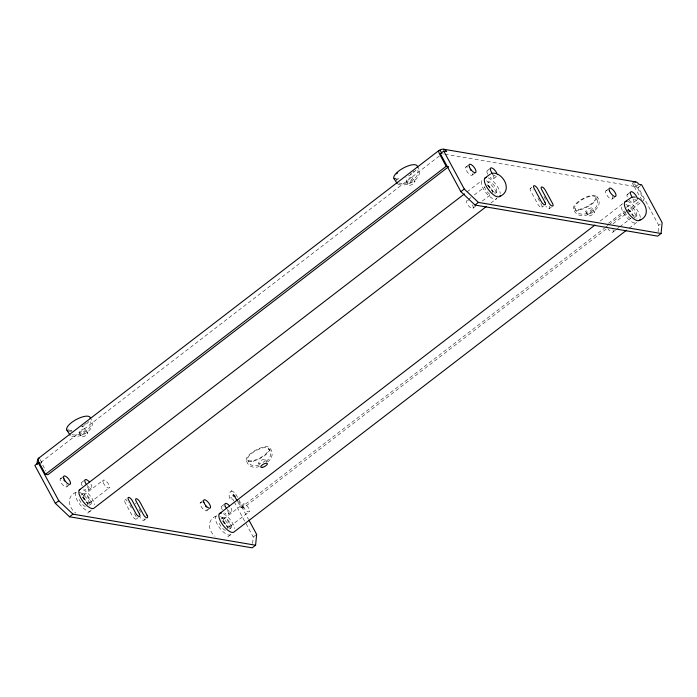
<?xml version="1.0" encoding="UTF-8"?>
<svg xmlns="http://www.w3.org/2000/svg" width="697" height="697" viewBox="0 0 697 697"><rect width="100%" height="100%" fill="white"/><g stroke="black" fill="none" stroke-linecap="round" stroke-linejoin="round"><path stroke-width="0.52" stroke-dasharray="3.48 2.61" d="M252.602 543.521L253.238 537.038L245.544 522.802M658.09 231.805L658.735 225.323L638.217 187.371L635.316 186.874A0.932 0.793 -80.3 0 0 634.218 186.63L632.135 182.788M439.371 156.006L41.245 462.059L45.88 471.033M72.105 434.745C79.519 436.339 92.222 430.476 90.802 421.772M398.571 182.902C406.002 185.55 419.333 179.077 417.939 170.295M265.862 461.327C269.634 459.523 273.363 452.745 268.45 448.694A11.771 4.182 -28.4 0 0 251.295 453.73A11.771 4.182 -28.4 0 0 254.431 460.264A11.771 4.182 -28.4 0 0 268.45 448.694M574.981 208.569C578.85 222.282 605.223 207.941 595.578 197.216A11.771 4.182 -28.4 0 0 578.423 202.252A11.771 4.182 -28.4 0 0 581.559 208.786A11.771 4.182 -28.4 0 0 595.578 197.216M267.43 461.972C272.527 458.992 273.93 452.109 269.573 447.727M60.282 478.909L63.697 476.278M465.77 167.193L469.194 164.562M66.912 486.698L69.473 484.729M472.4 174.973L474.971 173.004M81.593 482.533L85.008 479.902M487.081 170.817L490.496 168.186M76.139 492.3C65.91 496.168 68.654 508.017 75.851 513.114M467.051 191.91L481.705 180.645M80.852 495.236L82.56 493.92M88.214 490.322L91.638 487.691M493.711 178.606L497.127 175.975A5.149 1.986 52.4 0 1 493.554 174.755M83.666 495.218L103.043 480.329M468.436 199.438L470.963 197.495M474.335 194.899L484.441 187.136M89.983 502.633L109.351 487.743M473.063 208.142L475.589 206.199M482.333 201.024L490.749 194.55M89.382 505.247L91.089 503.931M494.87 193.531L496.578 192.215M90.392 511.014L85.6 514.656M490.827 203.088L496.856 198.445A11.771 4.548 52.4 0 1 485.661 192.294A11.771 4.548 52.4 0 1 482.646 179.931M124.719 500.254L126.427 498.939M530.217 188.538L531.924 187.223M136.464 518.908L138.172 517.592M541.961 207.192L543.669 205.876M144.07 520.197L145.786 518.89M549.567 208.481L551.275 207.166M200.309 502.729L203.724 500.106M605.806 191.013L609.222 188.382M206.939 510.518L209.501 508.549M612.436 198.802L615.852 196.171M233.748 500.986L232.72 499.087L229.818 498.59L231.526 497.283M635.316 186.874L638.731 184.252M221.62 506.353L225.035 503.731M627.117 194.637L630.532 192.006M638.217 187.371L641.632 184.74M216.175 516.12C206.626 519.465 208.29 531.21 215.033 536.237M600.187 221.027L621.733 204.465M220.888 519.056L222.596 517.74M626.376 207.34L628.084 206.024M228.25 514.142L231.665 511.52M633.739 202.426L637.163 199.795M223.702 519.038L243.07 504.149M608.472 223.258L624.468 210.956M237.912 502.014L240.918 507.582L604.578 228.024M605.44 227.361L608.028 225.375M608.89 224.713L625.261 212.123M626.124 211.461L639.907 200.867M240.918 507.582L243.34 507.991L606.129 229.095M613.029 223.798L626.812 213.204M627.675 212.541L644.045 199.952L637.528 187.894A5.602 2.161 52.4 0 0 632.972 183.076M230.01 526.462L249.378 511.563M613.099 231.962L615.625 230.027M616.462 229.374L618.988 227.431M619.833 226.786L630.785 218.37M229.409 529.067L231.116 527.76M634.052 218.004L636.614 216.035M629.13 228.233L636.884 222.273A11.771 4.548 52.4 0 1 625.688 216.114A11.771 4.548 52.4 0 1 622.682 203.751M230.419 534.834L225.628 538.476M253.238 537.038L256.653 534.416M658.735 225.323L660.442 224.007M41.245 462.059L41.437 461.998A0.932 0.793 -80.3 0 0 41.167 463.296M258.988 464.908C254.605 467.068 248.777 465.509 247.853 460.046M259.432 466.293C254.414 468.741 247.766 466.729 246.538 460.734M444.895 154.176L634.819 186.482M634.218 186.63L641.632 199.542M71.686 436.13C80.512 438.518 97.284 429.387 90.959 418.984M398.057 184.33C407.301 187.868 425.405 177.334 417.59 166.6M596.702 196.249C607.758 208.603 578.449 224.817 573.675 209.257M592.433 208.368A3.72 1.324 -28.4 0 1 587.719 211.984A3.72 1.324 -28.4 0 1 587.188 209.684A3.72 1.324 -28.4 0 1 592.433 208.368L594.506 212.202A3.72 1.324 -28.4 0 1 589.793 215.826A3.72 1.324 -28.4 0 1 589.27 213.526A3.72 1.324 -28.4 0 1 594.506 212.202M585.794 211.661L587.867 215.504M543.982 196.615L545.524 199.464M537.91 198.175L541.508 204.831A3.529 1.368 52.4 0 1 541.255 207.418A3.529 1.368 52.4 0 1 537.857 204.204L530.661 190.9A3.529 1.368 52.4 0 1 530.495 188.321A3.529 1.368 52.4 0 1 533.283 190.028M412.833 177.813A3.72 1.324 -28.4 0 1 408.12 181.429A3.72 1.324 -28.4 0 1 407.588 179.129A3.72 1.324 -28.4 0 1 412.833 177.813L414.907 181.656A3.72 1.324 -28.4 0 1 410.193 185.271A3.72 1.324 -28.4 0 1 409.662 182.971A3.72 1.324 -28.4 0 1 414.907 181.656M406.194 181.107L408.268 184.949M396.846 180.741L395.373 178.023A11.771 4.182 -28.4 0 0 395.931 178.476M265.304 459.837A3.72 1.324 -28.4 0 1 260.591 463.461A3.72 1.324 -28.4 0 1 260.059 461.161A3.72 1.324 -28.4 0 1 265.304 459.837L266.55 462.146M258.665 463.139L259.493 464.672M243.34 507.991L236.814 495.933A5.602 2.161 52.4 0 0 235.185 493.563M238.696 501.204L248.446 519.23M229.818 498.59A5.602 4.774 -80.3 0 1 231.421 490.827L233.504 494.67M234.253 501.936L245.03 521.861M138.999 509.289L141.055 513.088M131.393 507.991L128.823 503.234A3.529 1.368 52.4 0 0 128.353 502.476M134.477 513.698L136.02 516.547A3.529 1.368 52.4 0 1 135.758 519.143A3.529 1.368 52.4 0 1 132.36 515.928L125.164 502.615A3.529 1.368 52.4 0 1 124.841 500.124A3.529 1.368 52.4 0 1 127.176 501.091M85.696 429.282A3.72 1.324 -28.4 0 1 80.983 432.907A3.72 1.324 -28.4 0 1 80.46 430.607A3.72 1.324 -28.4 0 1 85.696 429.282L87.778 433.125A3.72 1.324 -28.4 0 1 83.065 436.749A3.72 1.324 -28.4 0 1 82.534 434.449A3.72 1.324 -28.4 0 1 87.778 433.125M79.066 432.584L81.14 436.427M40.191 459.689L41.437 461.998M85.844 423.637A11.771 4.182 -28.4 0 1 84.546 424.708M83.082 425.754A11.771 4.182 -28.4 0 1 81.505 426.756M71.878 430.319A11.771 4.182 -28.4 0 1 68.803 429.953M68.245 429.491A11.771 4.182 -28.4 0 1 67.957 428.89M88.833 421.493A13.243 4.705 -28.4 0 1 82.141 426.982M71.939 431.034A13.243 4.705 -28.4 0 1 69.308 431.182M414.088 171.087A11.771 4.182 -28.4 0 1 412.972 172.159M411.674 173.231A11.771 4.182 -28.4 0 1 410.211 174.285M399.006 178.841A11.771 4.182 -28.4 0 1 396.741 178.772M415.961 170.016A13.243 4.705 -28.4 0 1 405.785 177.352M397.665 179.713A13.243 4.705 -28.4 0 1 396.436 179.713M488.344 177.901A11.771 4.548 52.4 0 1 500.307 193.627M627.352 201.398A11.771 4.548 52.4 0 1 635.481 207.662A11.771 4.548 52.4 0 1 640.343 217.447M91.263 509.882A11.771 4.548 52.4 0 1 79.719 504.21A11.771 4.548 52.4 0 1 77.506 491.821M79.432 492.248A11.771 4.548 52.4 0 1 90.793 505.464M230.942 534.372A11.771 4.548 52.4 0 1 219.215 527.307A11.771 4.548 52.4 0 1 217.542 515.641M220.566 516.616A11.771 4.548 52.4 0 1 231.212 530.6M472.444 204.866A4.905 1.891 52.4 0 1 472.305 208.49A4.905 1.891 52.4 0 1 467.792 204.709A4.905 1.891 52.4 0 1 467.147 200.431M467.731 200.405A4.905 1.891 52.4 0 1 468.462 200.649M487.83 185.759A4.905 1.891 52.4 0 1 492.613 192.703M83.344 489.843A11.771 4.548 52.4 0 1 94.714 504.663M486.445 180.802A11.771 4.548 52.4 0 1 497.17 195.282M612.951 229.722A4.905 1.891 52.4 0 1 612.123 232.293A4.905 1.891 52.4 0 1 608.054 228.886M627.858 209.588A4.905 1.891 52.4 0 1 632.327 214.824M223.371 513.672A11.771 4.548 52.4 0 1 234.741 528.483M625.828 204.282A11.771 4.548 52.4 0 1 637.041 218.396M633.094 198.985A5.149 1.986 52.4 0 1 633.329 202.74A5.149 1.986 52.4 0 1 629.269 200.257M627.265 196.998A5.149 1.986 52.4 0 1 628.903 194.559M637.346 199.22A5.149 1.986 52.4 0 1 633.582 198.575M231.012 508.078A5.149 1.986 52.4 0 1 231.247 511.833A5.149 1.986 52.4 0 1 227.187 509.35M227.597 510.701A5.149 1.986 52.4 0 1 228.067 514.334A5.149 1.986 52.4 0 1 224.669 512.922M222.273 509.795A5.149 1.986 52.4 0 1 224.286 506.806M549.123 206.12A3.529 1.368 52.4 0 1 549.088 208.734A3.529 1.368 52.4 0 1 545.934 206.26M143.974 518.585A3.529 1.368 52.4 0 1 143.12 520.371A3.529 1.368 52.4 0 1 139.975 517.218M135.401 503.042A3.529 1.368 52.4 0 1 135.959 503.765M489.738 194.263A6.621 2.553 52.4 0 1 484.398 185.576M486.942 184.722A6.621 2.553 52.4 0 1 493.345 193.06M85.365 506.667A6.621 2.553 52.4 0 1 78.97 498.329M82.568 497.127A6.621 2.553 52.4 0 1 87.848 504.785M612.288 196.441A5.149 1.986 52.4 0 1 610.363 198.732A5.149 1.986 52.4 0 1 605.737 192.703A5.149 1.986 52.4 0 1 608.464 191.466M207.079 509.132A5.149 1.986 52.4 0 1 204.57 510.274A5.149 1.986 52.4 0 1 200.335 504.75A5.149 1.986 52.4 0 1 202.104 502.65M493.058 175.165A5.149 1.986 52.4 0 1 493.537 178.798A5.149 1.986 52.4 0 1 490.13 177.378M487.734 174.259A5.149 1.986 52.4 0 1 488.876 170.739M90.985 484.249A5.149 1.986 52.4 0 1 91.22 488.005A5.149 1.986 52.4 0 1 87.16 485.521M87.569 486.881A5.149 1.986 52.4 0 1 88.04 490.514A5.149 1.986 52.4 0 1 84.642 489.102M82.237 485.975A5.149 1.986 52.4 0 1 83.379 482.455M472.54 173.597A5.149 1.986 52.4 0 1 470.039 174.729A5.149 1.986 52.4 0 1 465.805 169.205A5.149 1.986 52.4 0 1 467.565 167.106M66.764 484.337A5.149 1.986 52.4 0 1 64.838 486.628A5.149 1.986 52.4 0 1 60.212 480.599A5.149 1.986 52.4 0 1 62.939 479.362M630.89 218.762A6.621 2.553 52.4 0 1 624.434 209.396M628.093 209.231A6.621 2.553 52.4 0 1 633.373 216.88M225.392 530.487A6.621 2.553 52.4 0 1 218.997 522.149M222.604 520.955A6.621 2.553 52.4 0 1 227.875 528.605M442.543 153.793A0.932 0.793 -80.3 0 1 443.248 154.203M231.421 490.827A5.602 2.161 52.4 0 1 234.209 492.535M580.226 209.78A13.243 4.705 -28.4 0 0 596.998 196.885A13.243 4.705 -28.4 0 0 578.336 201.59A13.243 4.705 -28.4 0 0 580.226 209.78M253.098 461.257A13.243 4.705 -28.4 0 0 269.87 448.363A13.243 4.705 -28.4 0 0 251.208 453.067A13.243 4.705 -28.4 0 0 253.098 461.257M103.182 482.577A4.905 1.891 52.4 0 0 108.959 488.048A4.905 1.891 52.4 0 0 106.449 481.496A4.905 1.891 52.4 0 0 103.182 482.577M83.814 497.466A4.905 1.891 52.4 0 0 89.591 502.938A4.905 1.891 52.4 0 0 87.073 496.386A4.905 1.891 52.4 0 0 83.814 497.466M243.209 506.397A4.905 1.891 52.4 0 0 248.986 511.868A4.905 1.891 52.4 0 0 246.477 505.316A4.905 1.891 52.4 0 0 243.209 506.397M223.842 521.286A4.905 1.891 52.4 0 0 229.618 526.758A4.905 1.891 52.4 0 0 227.109 520.206A4.905 1.891 52.4 0 0 223.842 521.286M488.248 185.236A6.621 2.553 52.4 0 0 496.046 192.616A6.621 2.553 52.4 0 0 492.657 183.773A6.621 2.553 52.4 0 0 488.248 185.236M82.751 496.952A6.621 2.553 52.4 0 0 90.558 504.34A6.621 2.553 52.4 0 0 87.169 495.489A6.621 2.553 52.4 0 0 82.751 496.952M628.276 209.056A6.621 2.553 52.4 0 0 636.082 216.445A6.621 2.553 52.4 0 0 632.693 207.593A6.621 2.553 52.4 0 0 628.276 209.056M222.787 520.781A6.621 2.553 52.4 0 0 230.585 528.16A6.621 2.553 52.4 0 0 227.196 519.309A6.621 2.553 52.4 0 0 222.787 520.781"/><path stroke-width="1.05" d="M40.199 463.13L38.265 462.799L34.85 465.422L55.368 503.373L69.526 516.773L252.175 547.842L255.59 545.22L256.653 534.416L248.96 520.18M447.796 166.566L446.185 166.287L439.659 154.229A5.602 2.161 52.4 0 1 440.068 150.116A5.602 4.774 -80.3 0 1 446.664 151.571L443.762 151.083L440.347 153.706L460.865 191.658L475.014 205.049L657.663 236.126L661.078 233.495L662.15 222.691L641.632 184.74L638.731 184.252A5.602 4.774 -80.3 0 0 633.285 182.135M38.239 458.53L438.953 150.482M39.354 458.156A5.602 2.161 52.4 0 0 38.954 462.277L45.471 474.335L446.185 166.287M448.598 166.696L47.884 474.744L45.471 474.335M55.368 503.373L58.783 500.751L38.265 462.799M460.865 191.658L464.28 189.035L443.762 151.083M485.051 177.953L490.453 173.962M79.249 490.026L464.463 193.897M69.526 516.773L72.941 514.142L255.59 545.22M475.014 205.049L478.438 202.426L661.078 233.495M486.515 206.399L94.4 507.825A11.771 4.548 52.4 0 1 83.204 501.674A11.771 4.548 52.4 0 1 80.19 489.311M499.305 196.667C510.77 192.302 506.484 178.885 497.946 174.32M625.087 201.773L631.543 197.312M219.276 513.846L595.02 225M626.542 230.219L234.427 531.654A11.771 4.548 52.4 0 1 222.326 524.257A11.771 4.548 52.4 0 1 221.62 513.07M639.332 220.487C650.798 216.122 646.511 202.705 637.982 198.148M493.371 173.152L494.495 173.222M633.399 196.981L635.298 197.129M443.701 149.236L635.769 181.908M235.168 496.299L233.234 495.968A0.932 0.793 -80.3 0 1 233.504 494.67L237.407 501.091M495.271 173.309L496.151 173.597M397.212 183.686L394.066 178.702M70.083 435.163L66.938 430.18M464.28 189.035L478.438 202.426M58.783 500.751L72.941 514.142M440.068 150.116L441.732 153.192M68.289 431.007A13.243 4.705 -28.4 0 1 75.616 419.873A13.243 4.705 -28.4 0 1 90.296 418.583M394.615 179.199A13.243 4.705 -28.4 0 1 403.615 167.916A13.243 4.705 -28.4 0 1 417.425 167.106M396.61 173.841A11.771 4.182 -28.4 0 1 397.612 172.778M500.176 195.535A11.771 4.548 52.4 0 1 488.632 189.863A11.771 4.548 52.4 0 1 486.419 177.474M640.203 219.355A11.771 4.548 52.4 0 1 628.659 213.691A11.771 4.548 52.4 0 1 626.455 201.294M632.684 197.626A5.149 1.986 52.4 0 1 631.552 191.666A5.149 1.986 52.4 0 1 637.293 198.41M226.368 508.279A5.149 1.986 52.4 0 1 225.218 503.539A5.149 1.986 52.4 0 1 229.513 505.9M205.606 505.97A5.149 1.986 52.4 0 1 206.286 507.076M492.657 173.806A5.149 1.986 52.4 0 1 491.524 167.846A5.149 1.986 52.4 0 1 497.266 174.59M491.559 172.987A5.149 1.986 52.4 0 1 492.378 174.05M86.341 484.459A5.149 1.986 52.4 0 1 85.182 479.71A5.149 1.986 52.4 0 1 89.477 482.071M470.248 169.354A5.149 1.986 52.4 0 1 471.067 170.425M63.863 480.128A5.149 1.986 52.4 0 1 64.76 481.078M37.246 464.62A5.602 4.774 -80.3 0 1 38.379 459.131M552.538 203.498L545.342 190.185A3.529 1.368 52.4 0 0 541.944 186.97A3.529 1.368 52.4 0 0 541.691 189.567L548.887 202.871A3.529 1.368 52.4 0 0 552.285 206.085A3.529 1.368 52.4 0 0 552.538 203.498M544.932 202.2L537.736 188.896A3.529 1.368 52.4 0 0 534.338 185.681A3.529 1.368 52.4 0 0 534.076 188.268L541.273 201.581A3.529 1.368 52.4 0 0 544.671 204.796A3.529 1.368 52.4 0 0 544.932 202.2M147.041 515.214L139.844 501.901A3.529 1.368 52.4 0 0 136.446 498.695A3.529 1.368 52.4 0 0 136.194 501.282L143.39 514.595A3.529 1.368 52.4 0 0 146.788 517.81A3.529 1.368 52.4 0 0 147.041 515.214M139.435 513.924L132.238 500.612A3.529 1.368 52.4 0 0 128.84 497.397A3.529 1.368 52.4 0 0 128.588 499.993L135.784 513.297A3.529 1.368 52.4 0 0 139.173 516.512A3.529 1.368 52.4 0 0 139.435 513.924M609.37 190.743A5.149 1.986 52.4 0 0 615.434 196.484A5.149 1.986 52.4 0 0 612.802 189.601A5.149 1.986 52.4 0 0 609.37 190.743M203.873 502.467A5.149 1.986 52.4 0 0 209.945 508.209A5.149 1.986 52.4 0 0 207.305 501.326A5.149 1.986 52.4 0 0 203.873 502.467M469.342 166.923A5.149 1.986 52.4 0 0 475.406 172.664A5.149 1.986 52.4 0 0 472.766 165.781A5.149 1.986 52.4 0 0 469.342 166.923M63.845 478.639A5.149 1.986 52.4 0 0 69.909 484.38A5.149 1.986 52.4 0 0 67.278 477.497A5.149 1.986 52.4 0 0 63.845 478.639M262.664 467.304A3.72 1.324 -28.4 0 0 267.378 463.679A3.72 1.324 -28.4 0 0 262.133 465.004A3.72 1.324 -28.4 0 0 262.664 467.304"/></g></svg>
